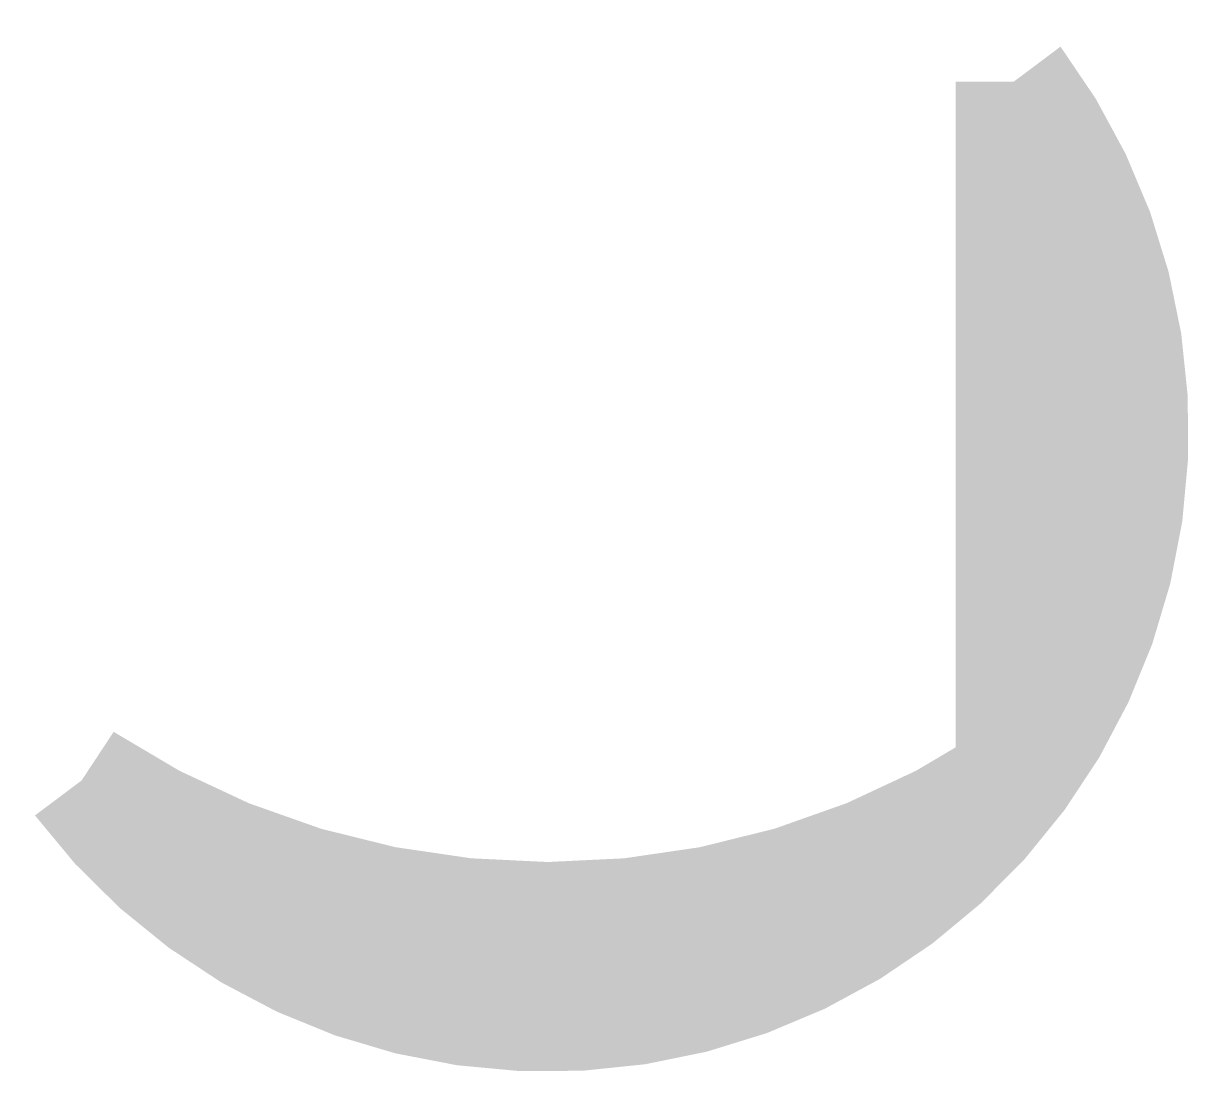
# Model space of a CAD drawing. Extents: x -0.25 to 4.75, y -1.25 to 3.25.
import ezdxf

# ---------------------------------------------------------------- set-up
doc = ezdxf.new("R2010")
doc.units = 0

msp = doc.modelspace()

# ---------------------------------------------------------------- linework, layer by layer
at = {"const_width": 0.5}
msp.add_lwpolyline([(0, 0, 1, 2, 0.3), (4, 0, 0, 0, 0), (4, 3, 0, 0, -1)], format="xyseb", close=True, dxfattribs=at)

doc.saveas('drawing.dxf')
